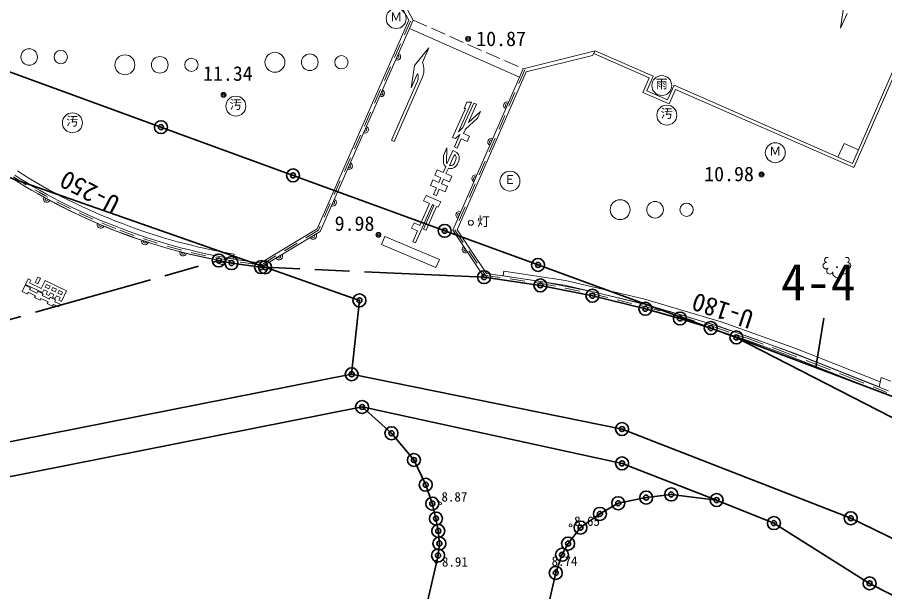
# Model space of a CAD drawing. Units: millimetres on the paper. Extents: x -427 to 422, y -327 to 297.
# Drawn here: x -7.1 to 79.8, y 109.6 to 167.3 of the extents above; entities that cross this region are included whole.
import ezdxf
from ezdxf.enums import TextEntityAlignment as Align

# ---------------------------------------------------------------- set-up
doc = ezdxf.new("R2010")
doc.units = ezdxf.units.MM
doc.header["$PDMODE"] = 32
doc.header["$PDSIZE"] = 0.5
for name, pattern in [('CHAIN', [18.5, 12, -1.5, 3.5, -1.5]), ('USER1', [2, 1.5, -0.5]), ('USER6', [2.5, 1.5, -1])]:
    doc.linetypes.add(name, pattern=pattern)
for name, color, linetype, lineweight in [('0-2_S-SUV-LWCN', 7, 'Continuous', 35), ('0-5_S-SUV-RAIL', 7, 'Continuous', 35), ('0-6_S-SUV-HTXT', 7, 'Continuous', 35), ('0-8_S-SUV', 33, 'Continuous', 13)]:
    doc.layers.add(name, color=color, linetype=linetype, lineweight=lineweight)
doc.styles.add('ＭＳ ゴシック', font='')
doc.styles.get('ＭＳ ゴシック').set_extended_font_data('MS Gothic')

# ---------------------------------------------------------------- blocks, each defined once
blk = doc.blocks.new('open_arrow')
at = {"color": 0, "linetype": 'Continuous', "lineweight": -2}
blk.add_lwpolyline([(7.5, 1.25), (0, 0), (7.5, -1.25)], dxfattribs=at)
blk = doc.blocks.new('DIMENSION_064_')
at = {"layer": '0-5_S-SUV-RAIL'}
blk.add_line((-9441360.5, -108831849.5), (-9440746.7, -108829427.4), dxfattribs=at)
at = {"layer": '0-5_S-SUV-RAIL', "xscale": 0.2, "yscale": 0.2, "rotation": 255.8}
blk.add_blockref('open_arrow', (-9441360.5, -108831849.5), dxfattribs=at)

msp = doc.modelspace()

# ---------------------------------------------------------------- linework, layer by layer
at = {"layer": '0-2_S-SUV-LWCN'}
for centre in [(7.261, 156.237), (20.505, 151.393), (35.714, 145.83), (45.078, 142.407), (27.168, 138.846), (64.957, 135.134), (26.385, 131.434), (27.435, 128.149), (30.378, 125.511), (53.499, 125.936), (32.629, 122.831), (53.5, 122.489), (33.812, 120.339), (58.43, 119.371), (55.916, 119.056), (62.983, 118.807), (34.469, 118.453), (53.111, 118.49), (34.839, 116.951), (51.273, 117.42), (76.435, 116.979), (49.332, 116.045), (68.721, 116.491), (35.071, 115.709), (35.182, 114.454), (48.089, 114.435), (47.476, 113.315), (35.049, 113.246), (46.854, 111.498), (78.32, 110.448)]:
    msp.add_circle(centre, 0.65, dxfattribs=at)
at = {"layer": '0-2_S-SUV-LWCN', "color": 6}
for centre in [(13.056, 142.851), (14.337, 142.592), (17.309, 142.186), (17.71, 142.168), (39.664, 141.18), (45.312, 140.356), (50.531, 139.315), (55.839, 138.005), (59.303, 137.031), (62.398, 136.07)]:
    msp.add_circle(centre, 0.65, dxfattribs=at)
at = {"layer": '0-2_S-SUV-LWCN'}
for p in [(7.261, 156.237), (20.505, 151.393), (35.714, 145.83), (45.078, 142.407), (27.168, 138.846), (64.957, 135.134), (26.385, 131.434), (27.435, 128.149), (53.499, 125.936), (30.378, 125.511), (32.629, 122.831), (53.5, 122.489), (33.812, 120.339), (55.916, 119.056), (58.43, 119.371), (34.469, 118.453), (53.111, 118.49), (62.983, 118.807), (51.273, 117.42), (34.839, 116.951), (68.721, 116.491), (76.435, 116.979), (35.071, 115.709), (49.332, 116.045), (35.182, 114.454), (48.089, 114.435), (35.049, 113.246), (47.476, 113.315), (46.854, 111.498), (78.32, 110.448)]:
    msp.add_point(p, dxfattribs=at)
at = {"layer": '0-2_S-SUV-LWCN', "color": 6}
for p in [(13.056, 142.851), (14.337, 142.592), (17.309, 142.186), (17.71, 142.168), (39.664, 141.18), (45.312, 140.356), (50.531, 139.315), (55.839, 138.005), (59.303, 137.031), (62.398, 136.07)]:
    msp.add_point(p, dxfattribs=at)
at = {"layer": '0-6_S-SUV-HTXT'}
msp.add_line((62.398, 136.07), (64.957, 135.134), dxfattribs=at)
for points in [[(-37.571, 172.632), (-18.291, 165.582), (7.261, 156.237), (20.505, 151.393), (35.714, 145.83), (45.078, 142.407), (62.398, 136.07)], [(17.71, 142.168), (-27.34, 157.99), (-37.257, 127.23)], [(17.71, 142.168), (27.168, 138.846), (26.385, 131.434), (-25.362, 121.219), (-38.877, 122.205), (-37.257, 127.23)], [(117.979, 96.787), (76.435, 116.979), (53.499, 125.936), (26.385, 131.434)], [(-38.125, 118.817), (-24.209, 117.937), (27.435, 128.149), (30.378, 125.511), (32.629, 122.831), (33.812, 120.339), (34.469, 118.453), (34.839, 116.951), (35.071, 115.709), (35.182, 114.454), (35.049, 113.246), (33.884, 108.202)], [(27.435, 128.149), (53.5, 122.489), (62.983, 118.807), (58.43, 119.371), (55.916, 119.056), (53.111, 118.49), (51.273, 117.42), (49.332, 116.045), (48.089, 114.435), (47.476, 113.315), (46.854, 111.498), (45.793, 106.862)], [(62.983, 118.807), (68.721, 116.491), (78.32, 110.448), (112.194, 93.177), (155.654, 73.548), (152.983, 65.171)]]:
    msp.add_lwpolyline(points, dxfattribs=at)
at = {"layer": '0-6_S-SUV-HTXT', "color": 6, "linetype": 'CHAIN'}
for points in [[(-37.257, 127.23), (-23.133, 132.623), (13.056, 142.851), (14.337, 142.592), (17.309, 142.186), (17.71, 142.168)], [(62.398, 136.07), (59.303, 137.031), (55.839, 138.005), (50.531, 139.315), (45.312, 140.356), (39.664, 141.18), (17.71, 142.168)]]:
    msp.add_lwpolyline(points, dxfattribs=at)
at = {"layer": '0-6_S-SUV-HTXT'}
msp.add_lwpolyline([(64.957, 135.134), (80.889, 129.105), (101.166, 116.538)], close=True, dxfattribs=at)
at = {"layer": '0-8_S-SUV'}
for p, q in [((76.731, 152.177), (99.922, 205.399)), ((98.941, 203.827), (76.595, 152.586)), ((28.843, 173.069), (32.111, 166.959)), ((29.028, 173.519), (32.556, 166.977)), ((75.412, 166.171), (75.753, 168.426)), ((75.412, 166.171), (76.059, 167.635)), ((32.111, 166.959), (22.911, 146.04)), ((32.556, 166.977), (23.227, 145.764)), ((32.187, 166.14), (43.211, 161.251)), ((34.114, 164.2), (32.684, 162.425)), ((34.114, 164.2), (33.474, 162.734)), ((50.811, 163.903), (43.574, 162.086)), ((50.548, 163.414), (50.811, 163.903)), ((56.21, 161.177), (50.659, 163.621)), ((56.629, 161.342), (50.811, 163.903)), ((50.548, 163.414), (43.881, 161.788)), ((32.684, 162.425), (32.353, 160.168)), ((43.574, 162.086), (36.514, 145.882)), ((43.881, 161.788), (36.968, 145.924)), ((30.66, 154.797), (33.452, 161.185)), ((32.353, 160.168), (32.993, 161.635)), ((55.578, 159.7), (56.21, 161.177)), ((55.998, 159.868), (56.629, 161.342)), ((32.982, 160.86), (30.385, 154.917)), ((58.711, 160.434), (58.049, 158.99)), ((76.595, 152.586), (58.711, 160.434)), ((58.21, 158.573), (55.578, 159.7)), ((58.049, 158.99), (55.998, 159.868)), ((58.871, 160.015), (58.21, 158.573)), ((76.731, 152.177), (58.871, 160.015)), ((38.393, 158.75), (37.087, 155.775)), ((37.546, 156.199), (38.622, 158.65)), ((37.677, 158.114), (37.946, 158.728)), ((38.393, 158.75), (37.946, 158.728)), ((38.897, 158.529), (38.097, 156.708)), ((38.897, 158.529), (38.622, 158.65)), ((37.788, 158.119), (36.511, 155.208)), ((37.788, 158.119), (37.677, 158.114)), ((38.097, 156.708), (39.291, 157.81)), ((38.989, 157.123), (39.291, 157.81)), ((37.796, 156.021), (38.989, 157.123)), ((37.087, 155.775), (37.546, 156.199)), ((37.796, 156.021), (37.61, 155.599)), ((30.385, 154.917), (30.66, 154.797)), ((36.511, 155.208), (36.785, 155.088)), ((37.245, 155.512), (36.693, 154.255)), ((36.785, 155.088), (37.245, 155.512)), ((36.967, 154.134), (37.369, 155.05)), ((37.369, 155.05), (37.964, 154.789)), ((38.206, 155.338), (37.61, 155.599)), ((37.964, 154.789), (38.206, 155.338)), ((35.611, 153.407), (35.937, 154.15)), ((35.887, 152.718), (35.937, 154.15)), ((36.967, 154.134), (36.693, 154.255)), ((75.785, 154.591), (75.151, 153.22)), ((77.197, 153.966), (75.785, 154.591)), ((35.587, 152.729), (35.611, 153.407)), ((36.532, 153.889), (35.945, 152.552)), ((36.205, 152.397), (36.683, 153.488)), ((36.807, 153.768), (36.532, 153.889)), ((35.567, 151.691), (35.816, 152.258)), ((36.685, 152.62), (36.846, 152.986)), ((37.12, 152.866), (36.96, 152.5)), ((34.731, 151.403), (34.972, 151.952)), ((35.326, 151.142), (34.731, 151.403)), ((34.972, 151.952), (35.567, 151.691)), ((35.842, 151.57), (36.083, 152.12)), ((36.437, 151.309), (35.842, 151.57)), ((34.289, 150.396), (34.53, 150.945)), ((34.53, 150.945), (35.125, 150.684)), ((35.125, 150.684), (35.326, 151.142)), ((35.4, 150.563), (35.601, 151.021)), ((35.995, 150.302), (35.4, 150.563)), ((35.601, 151.021), (36.196, 150.76)), ((36.196, 150.76), (36.437, 151.309)), ((34.884, 150.134), (34.289, 150.396)), ((34.602, 149.493), (34.884, 150.134)), ((34.877, 149.373), (35.158, 150.014)), ((35.158, 150.014), (35.754, 149.752)), ((35.754, 149.752), (35.995, 150.302)), ((-5.12, 149.527), (-1.907, 147.865)), ((33.605, 148.839), (33.846, 149.388)), ((33.846, 149.388), (33.605, 148.839)), ((34.2, 148.578), (33.605, 148.839)), ((35.312, 148.745), (33.846, 149.388)), ((34.602, 149.493), (34.877, 149.373)), ((35.07, 148.196), (35.312, 148.745)), ((-1.907, 147.865), (-0.15, 147.027)), ((34.475, 148.457), (32.787, 144.611)), ((33.236, 146.38), (34.2, 148.578)), ((33.586, 146.008), (34.631, 148.389)), ((34.906, 148.268), (33.86, 145.888)), ((34.631, 148.389), (34.475, 148.457)), ((35.07, 148.196), (34.906, 148.268)), ((-0.15, 147.027), (2.012, 146.098)), ((32.399, 146.092), (32.641, 146.641)), ((32.641, 146.641), (33.236, 146.38)), ((2.012, 146.098), (4.188, 145.275)), ((4.188, 145.275), (6.011, 144.656)), ((22.911, 146.04), (17.269, 142.614)), ((23.227, 145.764), (17.359, 142.201)), ((29.363, 144.459), (29.713, 145.272)), ((35.184, 142.969), (29.713, 145.272)), ((32.995, 145.831), (32.399, 146.092)), ((32.512, 144.732), (32.995, 145.831)), ((33.86, 145.888), (33.586, 146.008)), ((36.514, 145.882), (39.681, 141.177)), ((36.968, 145.924), (39.914, 141.547)), ((6.011, 144.656), (8.095, 144.035)), ((34.833, 142.156), (29.363, 144.459)), ((32.787, 144.611), (32.512, 144.732)), ((8.095, 144.035), (10.037, 143.527)), ((10.037, 143.527), (12.817, 142.906)), ((12.817, 142.906), (15.069, 142.5)), ((14.52, 143.003), (14.602, 143.497)), ((34.833, 142.156), (35.184, 142.969)), ((15.069, 142.5), (17.309, 142.186)), ((41.567, 141.304), (41.643, 141.798)), ((41.643, 141.798), (47.819, 140.853)), ((-6.059, 141), (-6.319, 140.459)), ((-5.788, 140.87), (-6.059, 141)), ((-5.078, 141.194), (-5.338, 140.653)), ((-4.808, 141.064), (-5.078, 141.194)), ((-5.067, 140.524), (-4.808, 141.064)), ((39.914, 141.547), (45.38, 140.751)), ((41.567, 141.304), (47.724, 140.362)), ((-6.665, 139.738), (-6.362, 140.369)), ((-6.362, 140.369), (-5.821, 140.109)), ((-6.319, 140.459), (-4.606, 139.636)), ((-5.918, 140.599), (-5.788, 140.87)), ((-4.746, 140.037), (-5.918, 140.599)), ((-5.821, 140.109), (-5.907, 139.929)), ((-5.338, 140.653), (-5.067, 140.524)), ((-4.357, 140.848), (-4.746, 140.037)), ((-2.193, 139.809), (-4.357, 140.848)), ((-4.216, 140.448), (-4.346, 140.177)), ((-4.346, 140.177), (-3.985, 140.004)), ((-3.856, 140.275), (-4.216, 140.448)), ((-3.985, 140.004), (-3.856, 140.275)), ((-3.585, 140.145), (-3.715, 139.874)), ((-3.225, 139.972), (-3.585, 140.145)), ((45.38, 140.751), (50.618, 139.706)), ((47.724, 140.362), (55.535, 138.528)), ((47.819, 140.853), (55.664, 139.011)), ((-6.124, 139.478), (-6.665, 139.738)), ((-6.037, 139.658), (-6.124, 139.478)), ((-5.316, 139.312), (-6.037, 139.658)), ((-5.907, 139.929), (-5.186, 139.582)), ((-5.403, 139.132), (-5.316, 139.312)), ((-5.186, 139.582), (-5.1, 139.763)), ((-5.1, 139.763), (-4.559, 139.503)), ((-4.559, 139.503), (-4.645, 139.323)), ((-4.645, 139.323), (-3.924, 138.976)), ((-4.606, 139.636), (-4.476, 139.907)), ((-4.476, 139.907), (-4.115, 139.734)), ((-4.115, 139.734), (-4.245, 139.463)), ((-4.245, 139.463), (-3.975, 139.333)), ((-3.975, 139.333), (-3.845, 139.604)), ((-3.924, 138.976), (-3.838, 139.157)), ((-3.845, 139.604), (-3.484, 139.431)), ((-3.838, 139.157), (-3.297, 138.897)), ((-3.715, 139.874), (-3.354, 139.701)), ((-3.484, 139.431), (-3.614, 139.16)), ((-3.614, 139.16), (-3.344, 139.03)), ((-3.354, 139.701), (-3.225, 139.972)), ((-3.344, 139.03), (-3.214, 139.301)), ((-3.214, 139.301), (-2.853, 139.128)), ((-3.084, 139.571), (-2.954, 139.842)), ((-2.723, 139.398), (-3.084, 139.571)), ((-2.954, 139.842), (-2.594, 139.669)), ((-2.594, 139.669), (-2.723, 139.398)), ((-2.713, 138.728), (-2.193, 139.809)), ((50.618, 139.706), (55.941, 138.392)), ((-4.862, 138.872), (-5.403, 139.132)), ((-4.775, 139.052), (-4.862, 138.872)), ((-4.054, 138.706), (-4.775, 139.052)), ((-4.141, 138.526), (-4.054, 138.706)), ((-3.6, 138.266), (-4.141, 138.526)), ((-3.513, 138.446), (-3.6, 138.266)), ((-2.972, 138.187), (-3.513, 138.446)), ((-3.297, 138.897), (-3.383, 138.717)), ((-3.383, 138.717), (-2.842, 138.457)), ((-2.853, 139.128), (-2.983, 138.857)), ((-2.983, 138.857), (-2.713, 138.728)), ((-2.842, 138.457), (-2.972, 138.187)), ((55.535, 138.528), (63.276, 136.223)), ((55.664, 139.011), (63.431, 136.699)), ((55.941, 138.392), (59.416, 137.415)), ((59.416, 137.415), (62.878, 136.34)), ((63.431, 136.699), (70.925, 134.028)), ((62.878, 136.34), (66.298, 135.167)), ((63.276, 136.223), (70.749, 133.56)), ((66.298, 135.167), (69.7, 133.92)), ((70.925, 134.028), (79.393, 130.665)), ((69.7, 133.92), (73.063, 132.601)), ((70.749, 133.56), (79.275, 130.174)), ((73.063, 132.601), (76.423, 131.29)), ((76.423, 131.29), (80.205, 129.762)), ((79.497, 131.097), (79.267, 130.141)), ((79.497, 131.097), (80.436, 130.724))]:
    msp.add_line(p, q, dxfattribs=at)
at = {"layer": '0-8_S-SUV', "linetype": 'USER6'}
for p, q in [((32.294, 166.879), (23.069, 145.902)), ((43.758, 162.006), (36.741, 145.903)), ((23.069, 145.902), (17.314, 142.407)), ((36.741, 145.903), (39.797, 141.362))]:
    msp.add_line(p, q, dxfattribs=at)
at = {"layer": '0-8_S-SUV', "linetype": 'USER1'}
msp.add_line((32.556, 166.977), (43.574, 162.086), dxfattribs=at)
at = {"layer": '0-8_S-SUV'}
msp.add_lwpolyline([(39.681, 141.177), (45.312, 140.356), (50.531, 139.315), (55.839, 138.005), (59.303, 137.031), (62.753, 135.96), (66.165, 134.79), (69.558, 133.546), (72.918, 132.228), (76.275, 130.919), (80.489, 129.216)], dxfattribs=at)
at = {"layer": '0-8_S-SUV', "linetype": 'USER6'}
msp.add_lwpolyline([(39.797, 141.362), (45.346, 140.553), (50.574, 139.51), (55.89, 138.199), (59.36, 137.223), (62.815, 136.15), (66.231, 134.978), (69.629, 133.733), (72.991, 132.415), (76.349, 131.104), (80.345, 129.49)], dxfattribs=at)
at = {"layer": '0-8_S-SUV'}
for centre, radius in [((30.85, 167.137), 1), ((38.065, 165.114), 0.25), ((38.065, 165.114), 0.15), ((-5.951, 163.276), 0.833), ((-2.784, 163.275), 0.667), ((18.688, 162.748), 1), ((22.188, 162.746), 0.833), ((3.646, 162.494), 1), ((7.146, 162.493), 0.833), ((10.313, 162.492), 0.667), ((25.355, 162.745), 0.667), ((57.482, 160.411), 1), ((13.541, 159.486), 0.25), ((13.541, 159.486), 0.15), ((14.774, 158.345), 1), ((57.988, 157.443), 1), ((-1.614, 156.672), 1), ((68.864, 153.669), 1), ((42.259, 150.819), 1), ((67.487, 151.488), 0.25), ((67.487, 151.488), 0.15), ((53.306, 147.951), 1), ((56.806, 147.95), 0.833), ((59.973, 147.949), 0.667), ((38.34, 146.643), 0.25), ((29.069, 145.428), 0.25), ((29.069, 145.428), 0.15), ((75.045, 142.183), 0.0427), ((35.238, 118.469), 0.15), ((48.332, 116.265), 0.15), ((34.863, 112.621), 0.15), ((46.898, 111.709), 0.15)]:
    msp.add_circle(centre, radius, dxfattribs=at)
for centre, radius, start, end in [((30.946, 163.316), 0.35, 246.26169, 66.26169), ((30.946, 163.316), 0.175, 246.26169, 66.26169), ((31.619, 161.986), 2, 336.39775, 21.97075), ((32.066, 161.26), 1, 336.39775, 21.97075), ((29.335, 159.654), 0.35, 246.26169, 66.26169), ((29.335, 159.654), 0.175, 246.26169, 66.26169), ((41.976, 158.419), 0.35, 66.4555, 246.4555), ((41.976, 158.419), 0.175, 66.4555, 246.4555), ((27.725, 155.993), 0.35, 246.26169, 66.26169), ((27.725, 155.993), 0.175, 246.26169, 66.26169), ((40.378, 154.752), 0.35, 66.4555, 246.4555), ((40.378, 154.752), 0.175, 66.4555, 246.4555), ((36.478, 153.144), 0.4, 336.74828, 59.11915), ((36.469, 153.145), 0.709, 336.8247, 61.53088), ((26.115, 152.331), 0.35, 246.26169, 66.26169), ((26.115, 152.331), 0.175, 246.26169, 66.26169), ((36.185, 152.728), 0.598, 179.93361, 231.88889), ((36.187, 152.73), 0.3, 182.14082, 216.29889), ((36.319, 152.781), 0.7, 250.39493, 336.29889), ((36.319, 152.781), 0.4, 253.47964, 336.29889), ((23.296, 199.302), 56.881, 237.33219, 249.33148), ((23.296, 199.302), 56.381, 237.33092, 249.33314), ((38.781, 151.085), 0.35, 66.4555, 246.4555), ((23.296, 199.302), 57.281, 237.33319, 249.33018), ((38.781, 151.085), 0.175, 66.4555, 246.4555), ((-4.188, 149.046), 0.35, 149.33066, 329.33066), ((-4.188, 149.046), 0.175, 149.33066, 329.33066), ((24.505, 148.669), 0.35, 246.26169, 66.26169), ((24.505, 148.669), 0.175, 246.26169, 66.26169), ((37.183, 147.418), 0.35, 66.4555, 246.4555), ((37.183, 147.418), 0.175, 66.4555, 246.4555), ((1.22, 146.447), 0.35, 157.32966, 337.32966), ((1.22, 146.447), 0.175, 157.32966, 337.32966), ((24.016, 200.14), 57.42, 248.95587, 260.56369), ((24.016, 200.14), 58.32, 248.95878, 263.44539), ((24.016, 200.14), 57.92, 248.9575, 263.31005), ((22.521, 145.335), 0.35, 211.26491, 31.26491), ((22.521, 145.335), 0.175, 211.26491, 31.26491), ((5.66, 144.784), 0.35, 160.3075, 340.3075), ((5.66, 144.784), 0.175, 160.3075, 340.3075), ((9.497, 143.656), 0.35, 163.62108, 343.62108), ((9.497, 143.656), 0.175, 163.62108, 343.62108), ((37.812, 143.954), 0.35, 123.94476, 303.94476), ((37.812, 143.954), 0.175, 123.94476, 303.94476), ((13.403, 142.794), 0.35, 167.5508, 347.5508), ((13.403, 142.794), 0.175, 167.5508, 347.5508), ((19.102, 143.259), 0.35, 211.26491, 31.26491), ((19.102, 143.259), 0.175, 211.26491, 31.26491), ((73.977, 142.331), 0.317, 88.10813, 304.97801), ((74.08, 142.9), 0.269, 69.97806, 249.97798), ((76.012, 142.9), 0.269, 289.97802, 109.97803), ((76.114, 142.33), 0.317, 234.97803, 91.84793), ((74.34, 141.812), 0.317, 124.97805, 341.84792), ((75.75, 141.811), 0.317, 198.10812, 54.97805), ((75.045, 141.578), 0.425, 161.54306, 18.41299)]:
    msp.add_arc(centre, radius, start, end, dxfattribs=at)
at = {"layer": '0-8_S-SUV', "linetype": 'USER6'}
for centre, radius, start, end in [((23.296, 199.302), 57.081, 237.3327, 249.33083), ((24.016, 200.14), 58.12, 248.95814, 263.3779)]:
    msp.add_arc(centre, radius, start, end, dxfattribs=at)
at = {"layer": '0-8_S-SUV'}
for p in [(38.065, 165.114), (13.541, 159.486), (67.487, 151.488), (29.069, 145.428)]:
    msp.add_point(p, dxfattribs=at)

# ---------------------------------------------------------------- block references
at = {"layer": '0-5_S-SUV-RAIL', "xscale": 0.002, "yscale": 0.002, "rotation": 5}
msp.add_blockref('DIMENSION_064_', (-86.851, 218613.28), dxfattribs=at)

# ---------------------------------------------------------------- texts
at = {"layer": '0-5_S-SUV-RAIL', "style": 'ＭＳ ゴシック'}
msp.add_text('4-4', height=3.666, dxfattribs=at).set_placement((69.436, 137.758), align=Align.BOTTOM_LEFT)
at = {"layer": '0-8_S-SUV', "style": 'ＭＳ ゴシック'}
for s, height, rotation, p in [('Ｍ', 0.88, 359.978, (30.237, 166.593)), ('10.87', 1.466, 359.978, (38.874, 163.937)), ('11.34', 1.466, 359.978, (11.476, 160.449)), ('雨', 0.88, 359.978, (56.869, 159.867)), ('汚', 0.88, 359.978, (14.161, 157.801)), ('汚', 0.88, 359.978, (57.375, 156.899)), ('汚', 0.88, 359.978, (-2.227, 156.129)), ('Ｍ', 0.88, 359.978, (68.251, 153.125)), ('10.98', 1.466, 359.978, (61.733, 150.366)), ('U-250', 1.833, 152.466, (3.54, 149.568)), ('Ｅ', 0.88, 359.978, (41.646, 150.276)), ('9.98', 1.466, 359.978, (24.68, 145.389)), ('U-180', 1.833, 161.702, (66.992, 138.225))]:
    msp.add_text(s, height=height, rotation=rotation, dxfattribs=at).set_placement(p, align=Align.BOTTOM_LEFT)
for s, height, p in [('灯', 0.953, (38.946, 146.022)), ('8.87', 0.9531, (35.389, 118.369)), ('8.65', 0.9531, (48.69, 115.932)), ('8.91', 0.9531, (35.439, 111.843)), ('8.74', 0.9531, (46.434, 111.909))]:
    msp.add_text(s, height=height, dxfattribs=at).set_placement(p, align=Align.BOTTOM_LEFT)

doc.saveas('drawing.dxf')
